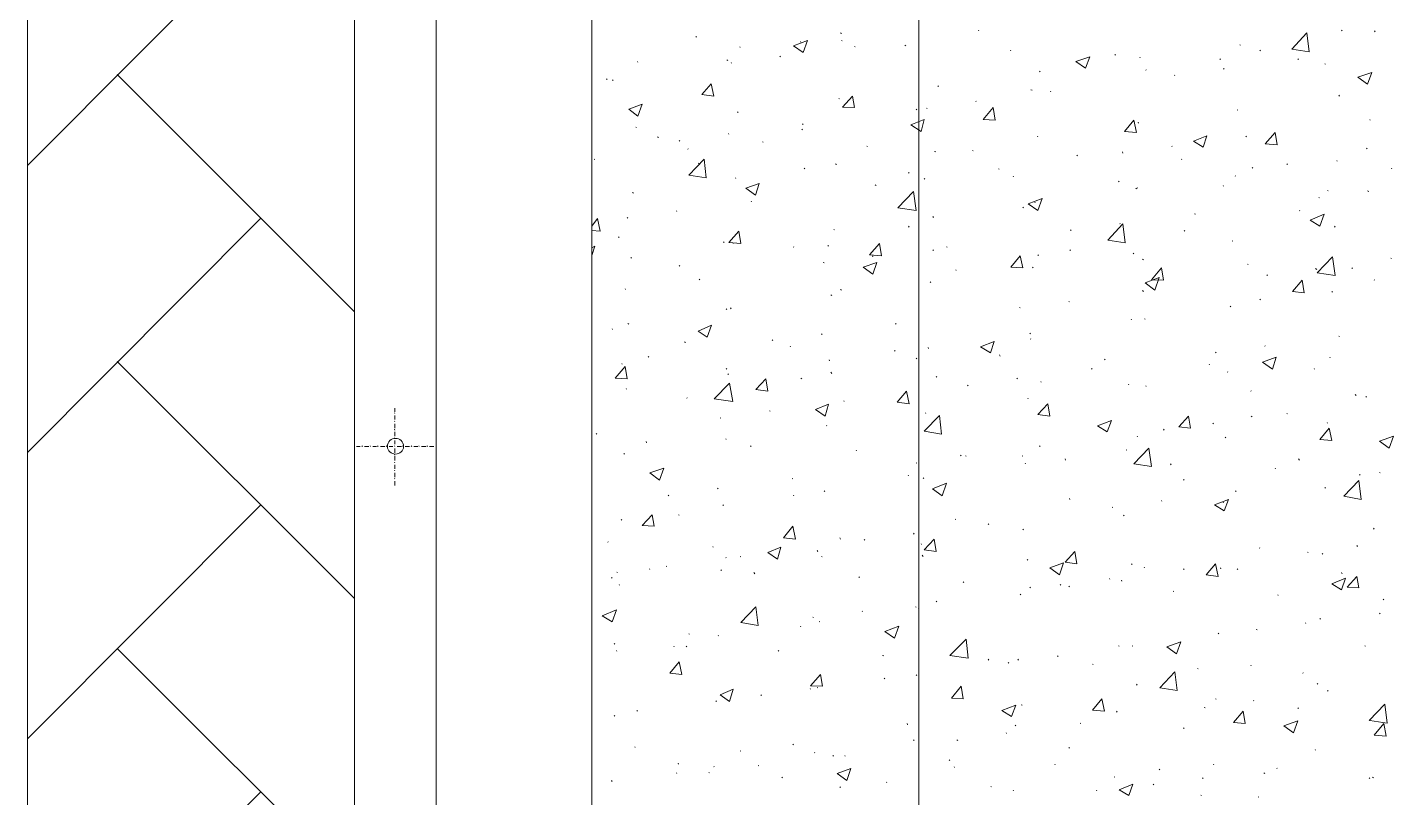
# Model space of a CAD drawing. Header units: millimetres. Extents: x 2928 to 3112, y 1220 to 1280.
# Drawn here: x 2939.241 to 2943.466, y 1253.291 to 1255.662 of the extents above; entities that cross this region are included whole.
import ezdxf

# ---------------------------------------------------------------- set-up
doc = ezdxf.new("R2010")
doc.units = ezdxf.units.MM

msp = doc.modelspace()

# ---------------------------------------------------------------- linework, layer by layer
at = {"color": 7, "linetype": 'Continuous', "lineweight": 5, "true_color": 0x000007}
msp.add_lwpolyline([(2939.24129, 1264.04895), (2939.24129, 1239.30359), (2939.24129, 1239.30359)], dxfattribs=at)
at = {"color": 252, "linetype": 'Continuous', "lineweight": 13, "true_color": 0x989898}
msp.add_lwpolyline([(2982.2769, 1240.06027), (2940.24797, 1240.06027), (2940.24797, 1263.2906), (2982.2769, 1263.2906)], close=True, dxfattribs=at)
at = {"color": 7, "linetype": 'Continuous', "lineweight": 20, "true_color": 0x000007}
msp.add_lwpolyline([(2954.85818, 1263.03893), (2954.85818, 1263.2906), (2940.24797, 1263.2906), (2940.24797, 1240.06027), (2954.82318, 1240.06027), (2954.82318, 1240.31361), (2940.49964, 1240.31361), (2940.49964, 1263.03893)], close=True, dxfattribs=at)
at = {"color": 253, "linetype": 'Continuous', "lineweight": 5, "true_color": 0x9a9a9a}
for points in [[(2940.97965, 1262.56226), (2981.54689, 1262.56226), (2981.54689, 1240.79028), (2940.97965, 1240.79028)], [(2941.98633, 1261.55224), (2980.53854, 1261.55224), (2980.53854, 1241.8003), (2941.98633, 1241.8003)]]:
    msp.add_lwpolyline(points, close=True, dxfattribs=at)
at = {"color": 9, "linetype": 'Continuous', "lineweight": 13, "true_color": 0xbababa}
for points in [[(2939.24129, 1255.23715), (2939.95963, 1255.95883), (2939.95963, 1255.95883)], [(2940.24797, 1254.78715), (2939.51796, 1255.51716), (2939.51796, 1255.51716)], [(2939.24129, 1254.35381), (2939.95963, 1255.07549), (2939.95963, 1255.07549)], [(2940.24797, 1253.9038), (2939.51796, 1254.63381), (2939.51796, 1254.63381)], [(2939.24129, 1253.47213), (2939.95963, 1254.19214), (2939.95963, 1254.19214)], [(2940.24797, 1253.02046), (2939.51796, 1253.75047), (2939.51796, 1253.75047)], [(2939.24129, 1252.58878), (2939.95963, 1253.30879), (2939.95963, 1253.30879)]]:
    msp.add_lwpolyline(points, dxfattribs=at)
at = {"color": 92, "linetype": 'Continuous', "lineweight": 13, "true_color": 0x00b800}
for points in [[(2942.17133, 1255.65216), (2942.16966, 1255.65383), (2942.16966, 1255.65383)], [(2943.28968, 1255.65216), (2943.28801, 1255.65383), (2943.28801, 1255.65383)], [(2943.39135, 1255.64883), (2943.38968, 1255.65216), (2943.38968, 1255.65216)], [(2941.30132, 1255.63216), (2941.29965, 1255.63383), (2941.29965, 1255.63383)], [(2941.59965, 1255.60549), (2941.64299, 1255.62216), (2941.64299, 1255.62216)], [(2941.59965, 1255.60549), (2941.62966, 1255.58549), (2941.62966, 1255.58549)], [(2941.62299, 1255.61716), (2941.62132, 1255.61883), (2941.62132, 1255.61883)], [(2941.62966, 1255.58549), (2941.64299, 1255.62216), (2941.64299, 1255.62216)], [(2941.74799, 1255.64383), (2941.74466, 1255.64549), (2941.74466, 1255.64549)], [(2941.74966, 1255.62049), (2941.74799, 1255.62216), (2941.74799, 1255.62216)], [(2941.78966, 1255.60216), (2941.78799, 1255.60383), (2941.78799, 1255.60383)], [(2941.94633, 1255.60549), (2941.94299, 1255.60716), (2941.94299, 1255.60716)], [(2942.97634, 1255.60716), (2942.97467, 1255.60883), (2942.97467, 1255.60883)], [(2943.13468, 1255.59549), (2943.18134, 1255.64549), (2943.18134, 1255.64549)], [(2943.18801, 1255.58716), (2943.18134, 1255.64549), (2943.18134, 1255.64549)], [(2941.39799, 1255.56049), (2941.39465, 1255.56216), (2941.39465, 1255.56216)], [(2941.43632, 1255.60049), (2941.43465, 1255.60216), (2941.43465, 1255.60216)], [(2941.55965, 1255.57216), (2941.55799, 1255.57383), (2941.55799, 1255.57383)], [(2942.26966, 1255.59049), (2942.268, 1255.59216), (2942.268, 1255.59216)], [(2942.46967, 1255.55716), (2942.513, 1255.57216), (2942.513, 1255.57216)], [(2942.49967, 1255.53716), (2942.513, 1255.57216), (2942.513, 1255.57216)], [(2942.59134, 1255.57716), (2942.58967, 1255.57883), (2942.58967, 1255.57883)], [(2942.668, 1255.56883), (2942.66634, 1255.57049), (2942.66634, 1255.57049)], [(2942.91467, 1255.56383), (2942.91301, 1255.56549), (2942.91301, 1255.56549)], [(2943.03801, 1255.59049), (2943.03634, 1255.59216), (2943.03634, 1255.59216)], [(2943.13468, 1255.59549), (2943.18801, 1255.58716), (2943.18801, 1255.58716)], [(2943.15468, 1255.56383), (2943.15301, 1255.56549), (2943.15301, 1255.56549)], [(2941.12131, 1255.55549), (2941.11965, 1255.55716), (2941.11965, 1255.55716)], [(2941.40965, 1255.55216), (2941.40799, 1255.55383), (2941.40799, 1255.55383)], [(2942.35967, 1255.52549), (2942.358, 1255.52716), (2942.358, 1255.52716)], [(2942.46967, 1255.55716), (2942.49967, 1255.53716), (2942.49967, 1255.53716)], [(2942.68634, 1255.53049), (2942.68467, 1255.53216), (2942.68467, 1255.53216)], [(2942.92634, 1255.53383), (2942.92467, 1255.53549), (2942.92467, 1255.53549)], [(2943.23801, 1255.54883), (2943.23634, 1255.55049), (2943.23634, 1255.55049)], [(2943.33801, 1255.50882), (2943.38135, 1255.52382), (2943.38135, 1255.52382)], [(2943.36801, 1255.48716), (2943.38135, 1255.52382), (2943.38135, 1255.52382)], [(2941.02631, 1255.50216), (2941.02465, 1255.50382), (2941.02465, 1255.50382)], [(2941.04465, 1255.49882), (2941.04298, 1255.50049), (2941.04298, 1255.50049)], [(2941.31798, 1255.45549), (2941.34632, 1255.48882), (2941.34632, 1255.48882)], [(2941.35465, 1255.45049), (2941.34632, 1255.48882), (2941.34632, 1255.48882)], [(2942.04633, 1255.48049), (2942.04466, 1255.48216), (2942.04466, 1255.48216)], [(2942.77467, 1255.51382), (2942.773, 1255.51549), (2942.773, 1255.51549)], [(2943.33801, 1255.50882), (2943.36801, 1255.48716), (2943.36801, 1255.48716)], [(2941.31798, 1255.45549), (2941.35465, 1255.45049), (2941.35465, 1255.45049)], [(2941.74132, 1255.44216), (2941.73966, 1255.44382), (2941.73966, 1255.44382)], [(2941.75132, 1255.41716), (2941.78132, 1255.45049), (2941.78132, 1255.45049)], [(2941.78799, 1255.41549), (2941.78132, 1255.45049), (2941.78132, 1255.45049)], [(2942.163, 1255.43382), (2942.16133, 1255.43549), (2942.16133, 1255.43549)], [(2942.33467, 1255.46882), (2942.33133, 1255.47049), (2942.33133, 1255.47049)], [(2942.393, 1255.46382), (2942.39133, 1255.46549), (2942.39133, 1255.46549)], [(2943.28135, 1255.45049), (2943.27968, 1255.45382), (2943.27968, 1255.45382)], [(2941.09298, 1255.41049), (2941.13465, 1255.42549), (2941.13465, 1255.42549)], [(2941.09298, 1255.41049), (2941.12131, 1255.38882), (2941.12131, 1255.38882)], [(2941.12131, 1255.38882), (2941.13465, 1255.42549), (2941.13465, 1255.42549)], [(2941.42965, 1255.40049), (2941.42799, 1255.40216), (2941.42799, 1255.40216)], [(2941.75132, 1255.41716), (2941.78799, 1255.41549), (2941.78799, 1255.41549)], [(2941.97966, 1255.40882), (2941.97799, 1255.41049), (2941.97799, 1255.41049)], [(2942.01133, 1255.41216), (2942.00966, 1255.41382), (2942.00966, 1255.41382)], [(2942.18466, 1255.37882), (2942.21466, 1255.41549), (2942.21466, 1255.41549)], [(2942.22133, 1255.37716), (2942.21466, 1255.41549), (2942.21466, 1255.41549)], [(2942.96801, 1255.40716), (2942.96634, 1255.40882), (2942.96634, 1255.40882)], [(2941.11631, 1255.35382), (2941.11465, 1255.35549), (2941.11465, 1255.35549)], [(2941.62966, 1255.36382), (2941.62799, 1255.36549), (2941.62799, 1255.36549)], [(2941.96133, 1255.36216), (2942.00299, 1255.37882), (2942.00299, 1255.37882)], [(2941.96133, 1255.36216), (2941.99299, 1255.34216), (2941.99299, 1255.34216)], [(2941.99299, 1255.34216), (2942.00299, 1255.37882), (2942.00299, 1255.37882)], [(2942.18466, 1255.37882), (2942.22133, 1255.37716), (2942.22133, 1255.37716)], [(2942.61967, 1255.34216), (2942.648, 1255.37716), (2942.648, 1255.37716)], [(2942.65634, 1255.33882), (2942.648, 1255.37716), (2942.648, 1255.37716)], [(2942.663, 1255.36716), (2942.66134, 1255.37049), (2942.66134, 1255.37049)], [(2943.37635, 1255.37716), (2943.37468, 1255.37882), (2943.37468, 1255.37882)], [(2941.18465, 1255.32382), (2941.18132, 1255.32549), (2941.18132, 1255.32549)], [(2941.24965, 1255.31216), (2941.24798, 1255.31382), (2941.24798, 1255.31382)], [(2941.40132, 1255.33382), (2941.39965, 1255.33549), (2941.39965, 1255.33549)], [(2941.50632, 1255.30882), (2941.50465, 1255.31049), (2941.50465, 1255.31049)], [(2941.62799, 1255.34716), (2941.62632, 1255.34882), (2941.62632, 1255.34882)], [(2942.353, 1255.32549), (2942.35133, 1255.32716), (2942.35133, 1255.32716)], [(2942.61967, 1255.34216), (2942.65634, 1255.33882), (2942.65634, 1255.33882)], [(2942.83134, 1255.31216), (2942.87301, 1255.32882), (2942.87301, 1255.32882)], [(2942.83134, 1255.31216), (2942.86134, 1255.29382), (2942.86134, 1255.29382)], [(2942.86134, 1255.29382), (2942.87301, 1255.32882), (2942.87301, 1255.32882)], [(2942.99467, 1255.32549), (2942.99301, 1255.32716), (2942.99301, 1255.32716)], [(2943.05301, 1255.30382), (2943.08301, 1255.33882), (2943.08301, 1255.33882)], [(2943.08968, 1255.30049), (2943.08301, 1255.33882), (2943.08301, 1255.33882)], [(2941.27632, 1255.28715), (2941.27465, 1255.28882), (2941.27465, 1255.28882)], [(2941.82799, 1255.29549), (2941.82632, 1255.29716), (2941.82632, 1255.29716)], [(2942.03799, 1255.27882), (2942.03466, 1255.28049), (2942.03466, 1255.28049)], [(2942.153, 1255.28215), (2942.15133, 1255.28382), (2942.15133, 1255.28382)], [(2942.47467, 1255.26715), (2942.473, 1255.26882), (2942.473, 1255.26882)], [(2942.61467, 1255.27549), (2942.613, 1255.27882), (2942.613, 1255.27882)], [(2942.76634, 1255.29549), (2942.76467, 1255.29716), (2942.76467, 1255.29716)], [(2943.05301, 1255.30382), (2943.08968, 1255.30049), (2943.08968, 1255.30049)], [(2943.36635, 1255.28882), (2943.36468, 1255.29049), (2943.36468, 1255.29049)], [(2940.98798, 1255.25549), (2940.98631, 1255.25715), (2940.98631, 1255.25715)], [(2941.27798, 1255.20715), (2941.32465, 1255.25715), (2941.32465, 1255.25715)], [(2941.30965, 1255.24215), (2941.30798, 1255.24382), (2941.30798, 1255.24382)], [(2941.33132, 1255.19882), (2941.32465, 1255.25715), (2941.32465, 1255.25715)], [(2941.63466, 1255.22715), (2941.63299, 1255.22882), (2941.63299, 1255.22882)], [(2941.73299, 1255.24049), (2941.72966, 1255.24215), (2941.72966, 1255.24215)], [(2942.233, 1255.22549), (2942.23133, 1255.22715), (2942.23133, 1255.22715)], [(2942.79634, 1255.25549), (2942.79467, 1255.25715), (2942.79467, 1255.25715)], [(2943.01467, 1255.22882), (2943.01301, 1255.23049), (2943.01301, 1255.23049)], [(2943.12134, 1255.24049), (2943.11968, 1255.24215), (2943.11968, 1255.24215)], [(2943.27468, 1255.25049), (2943.27301, 1255.25215), (2943.27301, 1255.25215)], [(2943.44301, 1255.22715), (2943.44135, 1255.22882), (2943.44135, 1255.22882)], [(2941.27798, 1255.20715), (2941.33132, 1255.19882), (2941.33132, 1255.19882)], [(2941.42299, 1255.19715), (2941.42132, 1255.19882), (2941.42132, 1255.19882)], [(2941.45299, 1255.16715), (2941.49465, 1255.18215), (2941.49465, 1255.18215)], [(2941.48299, 1255.14549), (2941.49465, 1255.18215), (2941.49465, 1255.18215)], [(2941.95633, 1255.21382), (2941.95466, 1255.21549), (2941.95466, 1255.21549)], [(2942.00466, 1255.19549), (2942.00299, 1255.19715), (2942.00299, 1255.19715)], [(2942.278, 1255.20215), (2942.27633, 1255.20382), (2942.27633, 1255.20382)], [(2942.603, 1255.18715), (2942.60134, 1255.18882), (2942.60134, 1255.18882)], [(2942.96134, 1255.20382), (2942.95967, 1255.20549), (2942.95967, 1255.20549)], [(2941.10798, 1255.15215), (2941.10465, 1255.15382), (2941.10465, 1255.15382)], [(2941.45299, 1255.16715), (2941.48299, 1255.14549), (2941.48299, 1255.14549)], [(2941.85466, 1255.17549), (2941.85132, 1255.17715), (2941.85132, 1255.17715)], [(2941.92133, 1255.10715), (2941.96966, 1255.15715), (2941.96966, 1255.15715)], [(2941.97799, 1255.09882), (2941.96966, 1255.15715), (2941.96966, 1255.15715)], [(2942.65634, 1255.16549), (2942.65467, 1255.16715), (2942.65467, 1255.16715)], [(2942.65967, 1255.16715), (2942.658, 1255.16882), (2942.658, 1255.16882)], [(2942.92467, 1255.17382), (2942.92301, 1255.17549), (2942.92301, 1255.17549)], [(2943.21968, 1255.13715), (2943.21801, 1255.13882), (2943.21801, 1255.13882)], [(2943.24634, 1255.15882), (2943.24468, 1255.16049), (2943.24468, 1255.16049)], [(2943.37135, 1255.15715), (2943.36801, 1255.15882), (2943.36801, 1255.15882)], [(2941.24132, 1255.09549), (2941.23965, 1255.09715), (2941.23965, 1255.09715)], [(2941.47132, 1255.12549), (2941.46965, 1255.12715), (2941.46965, 1255.12715)], [(2941.92133, 1255.10715), (2941.97799, 1255.09882), (2941.97799, 1255.09882)], [(2942.308, 1255.10715), (2942.30633, 1255.10882), (2942.30633, 1255.10882)], [(2942.323, 1255.11882), (2942.36633, 1255.13549), (2942.36633, 1255.13549)], [(2942.323, 1255.11882), (2942.353, 1255.09882), (2942.353, 1255.09882)], [(2942.34467, 1255.12215), (2942.343, 1255.12382), (2942.343, 1255.12382)], [(2942.353, 1255.09882), (2942.36633, 1255.13549), (2942.36633, 1255.13549)], [(2943.15968, 1255.09715), (2943.15801, 1255.09882), (2943.15801, 1255.09882)], [(2940.97965, 1255.05048), (2940.99631, 1255.07382), (2940.99631, 1255.07382)], [(2941.00465, 1255.03548), (2940.99631, 1255.07382), (2940.99631, 1255.07382)], [(2941.08965, 1255.07549), (2941.08798, 1255.07715), (2941.08798, 1255.07715)], [(2942.03133, 1255.07715), (2942.02966, 1255.08049), (2942.02966, 1255.08049)], [(2942.568, 1255.00715), (2942.61467, 1255.05715), (2942.61467, 1255.05715)], [(2942.60634, 1255.05715), (2942.60467, 1255.05882), (2942.60467, 1255.05882)], [(2942.62134, 1254.99882), (2942.61467, 1255.05715), (2942.61467, 1255.05715)], [(2942.83801, 1255.08715), (2942.83467, 1255.08882), (2942.83467, 1255.08882)], [(2943.19134, 1255.06882), (2943.23468, 1255.08715), (2943.23468, 1255.08715)], [(2943.19134, 1255.06882), (2943.22134, 1255.05048), (2943.22134, 1255.05048)], [(2943.22134, 1255.05048), (2943.23468, 1255.08715), (2943.23468, 1255.08715)], [(2940.97965, 1255.03715), (2941.00465, 1255.03548), (2941.00465, 1255.03548)], [(2941.06298, 1255.01548), (2941.06131, 1255.01715), (2941.06131, 1255.01715)], [(2941.40132, 1255.00048), (2941.43132, 1255.03548), (2941.43132, 1255.03548)], [(2941.43799, 1254.99715), (2941.43132, 1255.03548), (2941.43132, 1255.03548)], [(2941.72632, 1255.03882), (2941.72466, 1255.04048), (2941.72466, 1255.04048)], [(2941.95633, 1255.04715), (2941.95466, 1255.05048), (2941.95466, 1255.05048)], [(2942.45467, 1255.03715), (2942.453, 1255.03882), (2942.453, 1255.03882)], [(2942.80467, 1255.03548), (2942.80301, 1255.03715), (2942.80301, 1255.03715)], [(2943.26801, 1255.04715), (2943.26635, 1255.05048), (2943.26635, 1255.05048)], [(2940.97965, 1254.98382), (2940.98798, 1254.98882), (2940.98798, 1254.98882)], [(2940.97965, 1254.96048), (2940.98798, 1254.98882), (2940.98798, 1254.98882)], [(2941.38632, 1255.00048), (2941.38465, 1255.00215), (2941.38465, 1255.00215)], [(2941.40132, 1255.00048), (2941.43799, 1254.99715), (2941.43799, 1254.99715)], [(2941.41465, 1254.99715), (2941.41299, 1254.99882), (2941.41299, 1254.99882)], [(2941.60132, 1254.98548), (2941.59965, 1254.98715), (2941.59965, 1254.98715)], [(2941.70799, 1254.98882), (2941.70632, 1254.99048), (2941.70632, 1254.99048)], [(2941.83466, 1254.96215), (2941.86466, 1254.99715), (2941.86466, 1254.99715)], [(2941.87133, 1254.95882), (2941.86466, 1254.99715), (2941.86466, 1254.99715)], [(2942.03133, 1254.97548), (2942.02966, 1254.97715), (2942.02966, 1254.97715)], [(2942.07299, 1254.98548), (2942.07133, 1254.98715), (2942.07133, 1254.98715)], [(2942.453, 1254.97548), (2942.45133, 1254.97715), (2942.45133, 1254.97715)], [(2942.568, 1255.00715), (2942.62134, 1254.99882), (2942.62134, 1254.99882)], [(2942.95301, 1255.00382), (2942.95134, 1255.00548), (2942.95134, 1255.00548)], [(2941.10131, 1254.95215), (2941.09965, 1254.95382), (2941.09965, 1254.95382)], [(2941.24965, 1254.92715), (2941.24798, 1254.92882), (2941.24798, 1254.92882)], [(2941.69466, 1254.93715), (2941.69132, 1254.93882), (2941.69132, 1254.93882)], [(2941.81466, 1254.92382), (2941.85632, 1254.93882), (2941.85632, 1254.93882)], [(2941.83466, 1254.96215), (2941.87133, 1254.95882), (2941.87133, 1254.95882)], [(2941.84466, 1254.95548), (2941.84299, 1254.95882), (2941.84299, 1254.95882)], [(2941.84466, 1254.90215), (2941.85632, 1254.93882), (2941.85632, 1254.93882)], [(2942.26966, 1254.92382), (2942.298, 1254.95882), (2942.298, 1254.95882)], [(2942.30633, 1254.92215), (2942.298, 1254.95882), (2942.298, 1254.95882)], [(2942.35467, 1254.96048), (2942.353, 1254.96215), (2942.353, 1254.96215)], [(2942.648, 1254.96548), (2942.64634, 1254.96715), (2942.64634, 1254.96715)], [(2942.678, 1254.94715), (2942.67467, 1254.94882), (2942.67467, 1254.94882)], [(2942.99967, 1254.93215), (2942.99801, 1254.93382), (2942.99801, 1254.93382)], [(2943.21301, 1254.90715), (2943.25968, 1254.95548), (2943.25968, 1254.95548)], [(2943.26801, 1254.89882), (2943.25968, 1254.95548), (2943.25968, 1254.95548)], [(2943.44135, 1254.95048), (2943.43968, 1254.95215), (2943.43968, 1254.95215)], [(2941.31132, 1254.88548), (2941.30965, 1254.88715), (2941.30965, 1254.88715)], [(2941.81466, 1254.92382), (2941.84466, 1254.90215), (2941.84466, 1254.90215)], [(2942.10133, 1254.91382), (2942.09966, 1254.91548), (2942.09966, 1254.91548)], [(2942.26966, 1254.92382), (2942.30633, 1254.92215), (2942.30633, 1254.92215)], [(2942.338, 1254.92215), (2942.33633, 1254.92382), (2942.33633, 1254.92382)], [(2942.683, 1254.87548), (2942.72634, 1254.89215), (2942.72634, 1254.89215)], [(2942.703, 1254.88548), (2942.733, 1254.92215), (2942.733, 1254.92215)], [(2942.703, 1254.88548), (2942.73967, 1254.88382), (2942.73967, 1254.88382)], [(2942.713, 1254.85382), (2942.72634, 1254.89215), (2942.72634, 1254.89215)], [(2942.73967, 1254.88382), (2942.733, 1254.92215), (2942.733, 1254.92215)], [(2943.05968, 1254.89882), (2943.05801, 1254.90048), (2943.05801, 1254.90048)], [(2943.21134, 1254.91715), (2943.20801, 1254.92048), (2943.20801, 1254.92048)], [(2943.21301, 1254.90715), (2943.26801, 1254.89882), (2943.26801, 1254.89882)], [(2943.32135, 1254.92048), (2943.31968, 1254.92215), (2943.31968, 1254.92215)], [(2943.38968, 1254.88382), (2943.38801, 1254.88548), (2943.38801, 1254.88548)], [(2941.08298, 1254.85548), (2941.08131, 1254.85715), (2941.08131, 1254.85715)], [(2941.74799, 1254.85382), (2941.74466, 1254.85548), (2941.74466, 1254.85548)], [(2942.02299, 1254.87715), (2942.02133, 1254.87882), (2942.02133, 1254.87882)], [(2942.678, 1254.84882), (2942.67467, 1254.85215), (2942.67467, 1254.85215)], [(2942.683, 1254.87548), (2942.713, 1254.85382), (2942.713, 1254.85382)], [(2943.13634, 1254.84882), (2943.16634, 1254.88382), (2943.16634, 1254.88382)], [(2943.13634, 1254.84882), (2943.17301, 1254.84548), (2943.17301, 1254.84548)], [(2943.17301, 1254.84548), (2943.16634, 1254.88382), (2943.16634, 1254.88382)], [(2943.25968, 1254.84715), (2943.25801, 1254.84882), (2943.25801, 1254.84882)], [(2941.71799, 1254.83715), (2941.71466, 1254.83882), (2941.71466, 1254.83882)], [(2942.44967, 1254.81715), (2942.448, 1254.81881), (2942.448, 1254.81881)], [(2942.94634, 1254.80215), (2942.94467, 1254.80381), (2942.94467, 1254.80381)], [(2943.03801, 1254.82381), (2943.03634, 1254.82548), (2943.03634, 1254.82548)], [(2941.39465, 1254.79381), (2941.39298, 1254.79548), (2941.39298, 1254.79548)], [(2941.40799, 1254.79548), (2941.40632, 1254.79881), (2941.40632, 1254.79881)], [(2942.298, 1254.79881), (2942.29633, 1254.80048), (2942.29633, 1254.80048)], [(2942.64134, 1254.76215), (2942.63967, 1254.76381), (2942.63967, 1254.76381)], [(2942.683, 1254.76381), (2942.68134, 1254.76548), (2942.68134, 1254.76548)], [(2941.04298, 1254.73215), (2941.04131, 1254.73381), (2941.04131, 1254.73381)], [(2941.09298, 1254.74881), (2941.08965, 1254.75048), (2941.08965, 1254.75048)], [(2941.30632, 1254.72715), (2941.34798, 1254.74548), (2941.34798, 1254.74548)], [(2941.30632, 1254.72715), (2941.33465, 1254.70881), (2941.33465, 1254.70881)], [(2941.33465, 1254.70881), (2941.34798, 1254.74548), (2941.34798, 1254.74548)], [(2941.68799, 1254.71715), (2941.68632, 1254.71881), (2941.68632, 1254.71881)], [(2941.91633, 1254.74881), (2941.91466, 1254.75048), (2941.91466, 1254.75048)], [(2942.32967, 1254.71881), (2942.328, 1254.72048), (2942.328, 1254.72048)], [(2941.26798, 1254.69215), (2941.26465, 1254.69381), (2941.26465, 1254.69381)], [(2941.53632, 1254.69881), (2941.53465, 1254.70048), (2941.53465, 1254.70048)], [(2941.59132, 1254.67881), (2941.58965, 1254.68048), (2941.58965, 1254.68048)], [(2942.01633, 1254.67381), (2942.01466, 1254.67715), (2942.01466, 1254.67715)], [(2942.17633, 1254.67881), (2942.218, 1254.69548), (2942.218, 1254.69548)], [(2942.17633, 1254.67881), (2942.20633, 1254.66048), (2942.20633, 1254.66048)], [(2942.20633, 1254.66048), (2942.218, 1254.69548), (2942.218, 1254.69548)], [(2942.33133, 1254.70215), (2942.32967, 1254.70381), (2942.32967, 1254.70381)], [(2943.05301, 1254.68048), (2943.05134, 1254.68215), (2943.05134, 1254.68215)], [(2943.28135, 1254.71048), (2943.27968, 1254.71215), (2943.27968, 1254.71215)], [(2941.15465, 1254.64715), (2941.15298, 1254.64881), (2941.15298, 1254.64881)], [(2941.71132, 1254.63548), (2941.70966, 1254.63881), (2941.70966, 1254.63881)], [(2941.91299, 1254.66548), (2941.91133, 1254.66715), (2941.91133, 1254.66715)], [(2941.97966, 1254.64215), (2941.97799, 1254.64381), (2941.97799, 1254.64381)], [(2942.23633, 1254.65048), (2942.23466, 1254.65381), (2942.23466, 1254.65381)], [(2942.55967, 1254.63881), (2942.558, 1254.64048), (2942.558, 1254.64048)], [(2942.90134, 1254.66048), (2942.89967, 1254.66215), (2942.89967, 1254.66215)], [(2943.04468, 1254.63215), (2943.08634, 1254.64715), (2943.08634, 1254.64715)], [(2943.04468, 1254.63215), (2943.07468, 1254.61048), (2943.07468, 1254.61048)], [(2943.07468, 1254.61048), (2943.08634, 1254.64715), (2943.08634, 1254.64715)], [(2943.25301, 1254.64548), (2943.25134, 1254.64715), (2943.25134, 1254.64715)], [(2941.05131, 1254.58214), (2941.08131, 1254.61881), (2941.08131, 1254.61881)], [(2941.07298, 1254.62548), (2941.07131, 1254.62715), (2941.07131, 1254.62715)], [(2941.08798, 1254.58048), (2941.08131, 1254.61881), (2941.08131, 1254.61881)], [(2941.39465, 1254.61048), (2941.39298, 1254.61215), (2941.39298, 1254.61215)], [(2941.39965, 1254.59381), (2941.39799, 1254.59548), (2941.39799, 1254.59548)], [(2941.71799, 1254.59715), (2941.71466, 1254.60048), (2941.71466, 1254.60048)], [(2942.51967, 1254.61048), (2942.518, 1254.61215), (2942.518, 1254.61215)], [(2942.88134, 1254.62381), (2942.87967, 1254.62548), (2942.87967, 1254.62548)], [(2942.93801, 1254.60048), (2942.93634, 1254.60215), (2942.93634, 1254.60215)], [(2943.20468, 1254.61048), (2943.20301, 1254.61215), (2943.20301, 1254.61215)], [(2941.05131, 1254.58214), (2941.08798, 1254.58048), (2941.08798, 1254.58048)], [(2941.08631, 1254.54881), (2941.08465, 1254.55048), (2941.08465, 1254.55048)], [(2941.35632, 1254.51881), (2941.40299, 1254.56714), (2941.40299, 1254.56714)], [(2941.41299, 1254.51048), (2941.40299, 1254.56714), (2941.40299, 1254.56714)], [(2941.48465, 1254.54714), (2941.51465, 1254.58048), (2941.51465, 1254.58048)], [(2941.52132, 1254.54214), (2941.51465, 1254.58048), (2941.51465, 1254.58048)], [(2941.62632, 1254.58048), (2941.62299, 1254.58214), (2941.62299, 1254.58214)], [(2942.04133, 1254.58548), (2942.03966, 1254.58714), (2942.03966, 1254.58714)], [(2942.138, 1254.55881), (2942.13633, 1254.56048), (2942.13633, 1254.56048)], [(2942.28966, 1254.58048), (2942.288, 1254.58214), (2942.288, 1254.58214)], [(2942.363, 1254.57048), (2942.36133, 1254.57214), (2942.36133, 1254.57214)], [(2942.633, 1254.56214), (2942.63134, 1254.56381), (2942.63134, 1254.56381)], [(2942.68634, 1254.55714), (2942.68467, 1254.55881), (2942.68467, 1254.55881)], [(2941.27298, 1254.52048), (2941.27132, 1254.52214), (2941.27132, 1254.52214)], [(2941.35632, 1254.51881), (2941.41299, 1254.51048), (2941.41299, 1254.51048)], [(2941.48465, 1254.54714), (2941.52132, 1254.54214), (2941.52132, 1254.54214)], [(2941.75632, 1254.51048), (2941.75466, 1254.51214), (2941.75466, 1254.51214)], [(2941.91966, 1254.50881), (2941.94799, 1254.54214), (2941.94799, 1254.54214)], [(2941.91966, 1254.50881), (2941.95633, 1254.50381), (2941.95633, 1254.50381)], [(2941.95633, 1254.50381), (2941.94799, 1254.54214), (2941.94799, 1254.54214)], [(2942.323, 1254.51881), (2942.32133, 1254.52048), (2942.32133, 1254.52048)], [(2943.00967, 1254.54214), (2943.00801, 1254.54381), (2943.00801, 1254.54381)], [(2943.33301, 1254.52881), (2943.32968, 1254.53214), (2943.32968, 1254.53214)], [(2943.36468, 1254.52381), (2943.36301, 1254.52548), (2943.36301, 1254.52548)], [(2941.52799, 1254.48048), (2941.52632, 1254.48214), (2941.52632, 1254.48214)], [(2941.66799, 1254.48548), (2941.70799, 1254.50214), (2941.70799, 1254.50214)], [(2941.66799, 1254.48548), (2941.69799, 1254.46548), (2941.69799, 1254.46548)], [(2941.69799, 1254.46548), (2941.70799, 1254.50214), (2941.70799, 1254.50214)], [(2942.00299, 1254.41881), (2942.04966, 1254.46714), (2942.04966, 1254.46714)], [(2942.00799, 1254.47381), (2942.00633, 1254.47548), (2942.00633, 1254.47548)], [(2942.05633, 1254.41048), (2942.04966, 1254.46714), (2942.04966, 1254.46714)], [(2942.353, 1254.47048), (2942.383, 1254.50381), (2942.383, 1254.50381)], [(2942.353, 1254.47048), (2942.38967, 1254.46548), (2942.38967, 1254.46548)], [(2942.38967, 1254.46548), (2942.383, 1254.50381), (2942.383, 1254.50381)], [(2942.78634, 1254.43214), (2942.81634, 1254.46548), (2942.81634, 1254.46548)], [(2942.82301, 1254.42881), (2942.81634, 1254.46548), (2942.81634, 1254.46548)], [(2943.01301, 1254.46381), (2943.00967, 1254.46548), (2943.00967, 1254.46548)], [(2943.12134, 1254.47214), (2943.11968, 1254.47381), (2943.11968, 1254.47381)], [(2941.37632, 1254.45881), (2941.37465, 1254.46048), (2941.37465, 1254.46048)], [(2941.70299, 1254.43548), (2941.70132, 1254.43714), (2941.70132, 1254.43714)], [(2942.53633, 1254.43548), (2942.57967, 1254.45214), (2942.57967, 1254.45214)], [(2942.53633, 1254.43548), (2942.56634, 1254.41714), (2942.56634, 1254.41714)], [(2942.56634, 1254.41714), (2942.57967, 1254.45214), (2942.57967, 1254.45214)], [(2942.74134, 1254.42214), (2942.73967, 1254.42548), (2942.73967, 1254.42548)], [(2942.78634, 1254.43214), (2942.82301, 1254.42881), (2942.82301, 1254.42881)], [(2942.89301, 1254.44214), (2942.89134, 1254.44381), (2942.89134, 1254.44381)], [(2943.22134, 1254.39381), (2943.24968, 1254.42881), (2943.24968, 1254.42881)], [(2943.24468, 1254.44381), (2943.24301, 1254.44548), (2943.24301, 1254.44548)], [(2943.25801, 1254.39048), (2943.24968, 1254.42881), (2943.24968, 1254.42881)], [(2940.99465, 1254.41048), (2940.99298, 1254.41214), (2940.99298, 1254.41214)], [(2941.14798, 1254.38381), (2941.14631, 1254.38714), (2941.14631, 1254.38714)], [(2941.39298, 1254.39381), (2941.39132, 1254.39548), (2941.39132, 1254.39548)], [(2942.00299, 1254.41881), (2942.05633, 1254.41048), (2942.05633, 1254.41048)], [(2942.65967, 1254.40214), (2942.658, 1254.40381), (2942.658, 1254.40381)], [(2942.93134, 1254.39881), (2942.92967, 1254.40048), (2942.92967, 1254.40048)], [(2943.22134, 1254.39381), (2943.25801, 1254.39048), (2943.25801, 1254.39048)], [(2943.40468, 1254.38881), (2943.44801, 1254.40381), (2943.44801, 1254.40381)], [(2943.40468, 1254.38881), (2943.43468, 1254.36714), (2943.43468, 1254.36714)], [(2943.43468, 1254.36714), (2943.44801, 1254.40381), (2943.44801, 1254.40381)], [(2941.07965, 1254.34881), (2941.07798, 1254.35047), (2941.07798, 1254.35047)], [(2941.46965, 1254.37214), (2941.46799, 1254.37381), (2941.46799, 1254.37381)], [(2941.79466, 1254.35881), (2941.79299, 1254.36047), (2941.79299, 1254.36047)], [(2942.11633, 1254.34381), (2942.11466, 1254.34547), (2942.11466, 1254.34547)], [(2942.13133, 1254.34214), (2942.12966, 1254.34381), (2942.12966, 1254.34381)], [(2942.30633, 1254.34214), (2942.30466, 1254.34381), (2942.30466, 1254.34381)], [(2942.35967, 1254.37214), (2942.358, 1254.37381), (2942.358, 1254.37381)], [(2942.62634, 1254.36047), (2942.62467, 1254.36214), (2942.62467, 1254.36214)], [(2942.648, 1254.31881), (2942.69467, 1254.36714), (2942.69467, 1254.36714)], [(2942.703, 1254.31047), (2942.69467, 1254.36714), (2942.69467, 1254.36714)], [(2941.15798, 1254.29047), (2941.20132, 1254.30547), (2941.20132, 1254.30547)], [(2941.18798, 1254.26881), (2941.20132, 1254.30547), (2941.20132, 1254.30547)], [(2941.97966, 1254.32047), (2941.97799, 1254.32214), (2941.97799, 1254.32214)], [(2942.31466, 1254.31881), (2942.313, 1254.32047), (2942.313, 1254.32047)], [(2942.438, 1254.33047), (2942.43633, 1254.33381), (2942.43633, 1254.33381)], [(2942.648, 1254.31881), (2942.703, 1254.31047), (2942.703, 1254.31047)], [(2942.763, 1254.31547), (2942.76134, 1254.31881), (2942.76134, 1254.31881)], [(2943.08468, 1254.30381), (2943.08301, 1254.30547), (2943.08301, 1254.30547)], [(2943.15801, 1254.33047), (2943.15468, 1254.33381), (2943.15468, 1254.33381)], [(2941.15798, 1254.29047), (2941.18798, 1254.26881), (2941.18798, 1254.26881)], [(2941.59799, 1254.27214), (2941.59632, 1254.27381), (2941.59632, 1254.27381)], [(2941.95466, 1254.28214), (2941.95299, 1254.28381), (2941.95299, 1254.28381)], [(2942.00133, 1254.27381), (2941.99966, 1254.27547), (2941.99966, 1254.27547)], [(2942.02799, 1254.24214), (2942.07133, 1254.25881), (2942.07133, 1254.25881)], [(2942.05799, 1254.22047), (2942.07133, 1254.25881), (2942.07133, 1254.25881)], [(2942.80301, 1254.26881), (2942.80134, 1254.27047), (2942.80134, 1254.27047)], [(2943.29468, 1254.21881), (2943.34135, 1254.26714), (2943.34135, 1254.26714)], [(2943.34801, 1254.20881), (2943.34135, 1254.26714), (2943.34135, 1254.26714)], [(2943.34468, 1254.28381), (2943.34301, 1254.28547), (2943.34301, 1254.28547)], [(2943.40635, 1254.29047), (2943.40468, 1254.29214), (2943.40468, 1254.29214)], [(2941.21632, 1254.22047), (2941.21465, 1254.22214), (2941.21465, 1254.22214)], [(2941.36798, 1254.24214), (2941.36632, 1254.24381), (2941.36632, 1254.24381)], [(2941.60132, 1254.22047), (2941.59965, 1254.22214), (2941.59965, 1254.22214)], [(2941.69632, 1254.23381), (2941.69466, 1254.23547), (2941.69466, 1254.23547)], [(2942.02799, 1254.24214), (2942.05799, 1254.22047), (2942.05799, 1254.22047)], [(2942.45133, 1254.20881), (2942.44967, 1254.21214), (2942.44967, 1254.21214)], [(2942.96301, 1254.23381), (2942.96134, 1254.23547), (2942.96134, 1254.23547)], [(2943.23801, 1254.24381), (2943.23634, 1254.24547), (2943.23634, 1254.24547)], [(2943.29468, 1254.21881), (2943.34801, 1254.20881), (2943.34801, 1254.20881)], [(2941.38465, 1254.19047), (2941.38298, 1254.19214), (2941.38298, 1254.19214)], [(2942.583, 1254.18381), (2942.58134, 1254.18547), (2942.58134, 1254.18547)], [(2942.73467, 1254.20381), (2942.733, 1254.20547), (2942.733, 1254.20547)], [(2942.89634, 1254.19214), (2942.93967, 1254.20881), (2942.93967, 1254.20881)], [(2942.89634, 1254.19214), (2942.92634, 1254.17381), (2942.92634, 1254.17381)], [(2942.92467, 1254.19881), (2942.92301, 1254.20047), (2942.92301, 1254.20047)], [(2942.92634, 1254.17381), (2942.93967, 1254.20881), (2942.93967, 1254.20881)], [(2941.07131, 1254.14547), (2941.06965, 1254.14714), (2941.06965, 1254.14714)], [(2941.13465, 1254.1288), (2941.16465, 1254.16214), (2941.16465, 1254.16214)], [(2941.13465, 1254.1288), (2941.17132, 1254.12714), (2941.17132, 1254.12714)], [(2941.17132, 1254.12714), (2941.16465, 1254.16214), (2941.16465, 1254.16214)], [(2941.24798, 1254.16047), (2941.24632, 1254.16214), (2941.24632, 1254.16214)], [(2941.56965, 1254.09047), (2941.59799, 1254.12714), (2941.59799, 1254.12714)], [(2941.60632, 1254.08714), (2941.59799, 1254.12714), (2941.59799, 1254.12714)], [(2942.09966, 1254.14714), (2942.098, 1254.14881), (2942.098, 1254.14881)], [(2942.20133, 1254.13214), (2942.19966, 1254.13381), (2942.19966, 1254.13381)], [(2942.618, 1254.15881), (2942.61634, 1254.16047), (2942.61634, 1254.16047)], [(2941.56965, 1254.09047), (2941.60632, 1254.08714), (2941.60632, 1254.08714)], [(2941.74466, 1254.08714), (2941.74299, 1254.09047), (2941.74299, 1254.09047)], [(2941.81966, 1254.0838), (2941.81799, 1254.08547), (2941.81799, 1254.08547)], [(2941.97133, 1254.10214), (2941.96966, 1254.10547), (2941.96966, 1254.10547)], [(2942.00299, 1254.0538), (2942.03299, 1254.08714), (2942.03299, 1254.08714)], [(2942.03966, 1254.0488), (2942.03299, 1254.08714), (2942.03299, 1254.08714)], [(2942.308, 1254.11547), (2942.30633, 1254.11714), (2942.30633, 1254.11714)], [(2943.38801, 1254.11714), (2943.38635, 1254.12047), (2943.38635, 1254.12047)], [(2941.02965, 1254.07714), (2941.02798, 1254.0788), (2941.02798, 1254.0788)], [(2941.35298, 1254.06214), (2941.35132, 1254.0638), (2941.35132, 1254.0638)], [(2941.52132, 1254.04547), (2941.56132, 1254.06214), (2941.56132, 1254.06214)], [(2941.52132, 1254.04547), (2941.55132, 1254.02547), (2941.55132, 1254.02547)], [(2941.55132, 1254.02547), (2941.56132, 1254.06214), (2941.56132, 1254.06214)], [(2941.67466, 1254.0488), (2941.67299, 1254.05214), (2941.67299, 1254.05214)], [(2941.99466, 1254.07047), (2941.99299, 1254.07214), (2941.99299, 1254.07214)], [(2942.00299, 1254.0538), (2942.03966, 1254.0488), (2942.03966, 1254.0488)], [(2942.43633, 1254.01547), (2942.46633, 1254.0488), (2942.46633, 1254.0488)], [(2942.473, 1254.01047), (2942.46633, 1254.0488), (2942.46633, 1254.0488)], [(2943.03634, 1254.0588), (2943.03468, 1254.06047), (2943.03468, 1254.06047)], [(2943.18468, 1254.04547), (2943.18301, 1254.04714), (2943.18301, 1254.04714)], [(2943.22968, 1254.04047), (2943.22801, 1254.04214), (2943.22801, 1254.04214)], [(2943.33635, 1254.0638), (2943.33468, 1254.06714), (2943.33468, 1254.06714)], [(2941.20965, 1254.00214), (2941.20798, 1254.0038), (2941.20798, 1254.0038)], [(2941.39298, 1254.0288), (2941.39132, 1254.03047), (2941.39132, 1254.03047)], [(2941.43799, 1254.03214), (2941.43632, 1254.0338), (2941.43632, 1254.0338)], [(2941.68799, 1254.03214), (2941.68632, 1254.0338), (2941.68632, 1254.0338)], [(2941.99966, 1254.0338), (2941.99633, 1254.03714), (2941.99633, 1254.03714)], [(2942.32133, 1254.02214), (2942.31966, 1254.0238), (2942.31966, 1254.0238)], [(2942.38967, 1253.9988), (2942.43133, 1254.0138), (2942.43133, 1254.0138)], [(2942.38967, 1253.9988), (2942.41967, 1253.97714), (2942.41967, 1253.97714)], [(2942.41967, 1253.97714), (2942.43133, 1254.0138), (2942.43133, 1254.0138)], [(2942.43633, 1254.01547), (2942.473, 1254.01047), (2942.473, 1254.01047)], [(2942.643, 1254.0088), (2942.64134, 1254.01047), (2942.64134, 1254.01047)], [(2942.68134, 1253.9988), (2942.67967, 1254.00047), (2942.67967, 1254.00047)], [(2942.87134, 1253.97714), (2942.89967, 1254.01047), (2942.89967, 1254.01047)], [(2942.90801, 1253.97214), (2942.89967, 1254.01047), (2942.89967, 1254.01047)], [(2942.91634, 1253.99547), (2942.91467, 1253.9988), (2942.91467, 1253.9988)], [(2941.04131, 1253.96714), (2941.03965, 1253.9688), (2941.03965, 1253.9688)], [(2941.05798, 1253.9838), (2941.05631, 1253.98547), (2941.05631, 1253.98547)], [(2941.15798, 1253.9938), (2941.15631, 1253.99547), (2941.15631, 1253.99547)], [(2941.37798, 1253.99047), (2941.37632, 1253.99214), (2941.37632, 1253.99214)], [(2941.48132, 1253.98047), (2941.47799, 1253.9838), (2941.47799, 1253.9838)], [(2941.80299, 1253.9688), (2941.80132, 1253.97047), (2941.80132, 1253.97047)], [(2942.57467, 1253.9638), (2942.573, 1253.96547), (2942.573, 1253.96547)], [(2942.61134, 1253.95714), (2942.60967, 1253.96047), (2942.60967, 1253.96047)], [(2942.80301, 1253.9938), (2942.80134, 1253.99547), (2942.80134, 1253.99547)], [(2942.87134, 1253.97714), (2942.90801, 1253.97214), (2942.90801, 1253.97214)], [(2942.96801, 1253.9938), (2942.96634, 1253.99547), (2942.96634, 1253.99547)], [(2943.25801, 1253.9488), (2943.29968, 1253.96714), (2943.29968, 1253.96714)], [(2943.28968, 1253.98047), (2943.28801, 1253.9838), (2943.28801, 1253.9838)], [(2943.28801, 1253.93047), (2943.29968, 1253.96714), (2943.29968, 1253.96714)], [(2943.30468, 1253.9388), (2943.33468, 1253.97214), (2943.33468, 1253.97214)], [(2943.34135, 1253.93714), (2943.33468, 1253.97214), (2943.33468, 1253.97214)], [(2941.06465, 1253.94547), (2941.06298, 1253.94714), (2941.06298, 1253.94714)], [(2942.12466, 1253.9538), (2942.123, 1253.95547), (2942.123, 1253.95547)], [(2942.29966, 1253.91547), (2942.298, 1253.91714), (2942.298, 1253.91714)], [(2942.32967, 1253.93714), (2942.328, 1253.9388), (2942.328, 1253.9388)], [(2942.423, 1253.94547), (2942.42133, 1253.94714), (2942.42133, 1253.94714)], [(2942.44967, 1253.94047), (2942.448, 1253.94214), (2942.448, 1253.94214)], [(2942.77134, 1253.92547), (2942.76967, 1253.92714), (2942.76967, 1253.92714)], [(2943.09301, 1253.9138), (2943.09134, 1253.91547), (2943.09134, 1253.91547)], [(2943.25801, 1253.9488), (2943.28801, 1253.93047), (2943.28801, 1253.93047)], [(2943.30468, 1253.9388), (2943.34135, 1253.93714), (2943.34135, 1253.93714)], [(2941.43799, 1253.83047), (2941.48465, 1253.8788), (2941.48465, 1253.8788)], [(2941.49132, 1253.82047), (2941.48465, 1253.8788), (2941.48465, 1253.8788)], [(2941.97799, 1253.87713), (2941.97633, 1253.8788), (2941.97633, 1253.8788)], [(2941.98633, 1253.87047), (2941.98466, 1253.87213), (2941.98466, 1253.87213)], [(2942.04133, 1253.8938), (2942.03966, 1253.89547), (2942.03966, 1253.89547)], [(2943.41801, 1253.90047), (2943.41635, 1253.90214), (2943.41635, 1253.90214)], [(2941.01131, 1253.85047), (2941.05465, 1253.8688), (2941.05465, 1253.8688)], [(2941.01131, 1253.85047), (2941.04131, 1253.83213), (2941.04131, 1253.83213)], [(2941.04131, 1253.83213), (2941.05465, 1253.8688), (2941.05465, 1253.8688)], [(2941.43799, 1253.83047), (2941.49132, 1253.82047), (2941.49132, 1253.82047)], [(2941.66132, 1253.84547), (2941.65966, 1253.84713), (2941.65966, 1253.84713)], [(2941.68132, 1253.83213), (2941.67966, 1253.8338), (2941.67966, 1253.8338)], [(2941.81299, 1253.8638), (2941.81132, 1253.86547), (2941.81132, 1253.86547)], [(2943.22301, 1253.84047), (2943.22134, 1253.84213), (2943.22134, 1253.84213)], [(2943.40635, 1253.85713), (2943.40468, 1253.8588), (2943.40468, 1253.8588)], [(2941.27965, 1253.7938), (2941.27798, 1253.79547), (2941.27798, 1253.79547)], [(2941.36965, 1253.7888), (2941.36798, 1253.79047), (2941.36798, 1253.79047)], [(2941.62299, 1253.81713), (2941.62132, 1253.8188), (2941.62132, 1253.8188)], [(2941.88133, 1253.80213), (2941.92466, 1253.8188), (2941.92466, 1253.8188)], [(2941.88133, 1253.80213), (2941.91133, 1253.78213), (2941.91133, 1253.78213)], [(2941.91133, 1253.78213), (2941.92466, 1253.8188), (2941.92466, 1253.8188)], [(2942.90967, 1253.79547), (2942.90801, 1253.79713), (2942.90801, 1253.79713)], [(2943.02801, 1253.80713), (2943.02467, 1253.8088), (2943.02467, 1253.8088)], [(2943.17801, 1253.82713), (2943.17634, 1253.8288), (2943.17634, 1253.8288)], [(2941.04965, 1253.7638), (2941.04798, 1253.76547), (2941.04798, 1253.76547)], [(2941.23298, 1253.75547), (2941.23132, 1253.75713), (2941.23132, 1253.75713)], [(2941.27132, 1253.75547), (2941.26965, 1253.75713), (2941.26965, 1253.75713)], [(2942.08133, 1253.7288), (2942.13133, 1253.7788), (2942.13133, 1253.7788)], [(2942.138, 1253.72047), (2942.13133, 1253.7788), (2942.13133, 1253.7788)], [(2942.603, 1253.75713), (2942.60134, 1253.7588), (2942.60134, 1253.7588)], [(2942.64467, 1253.75713), (2942.643, 1253.7588), (2942.643, 1253.7588)], [(2942.74967, 1253.75547), (2942.793, 1253.77047), (2942.793, 1253.77047)], [(2942.74967, 1253.75547), (2942.77967, 1253.7338), (2942.77967, 1253.7338)], [(2942.77967, 1253.7338), (2942.793, 1253.77047), (2942.793, 1253.77047)], [(2943.36135, 1253.75713), (2943.35968, 1253.7588), (2943.35968, 1253.7588)], [(2941.05631, 1253.74213), (2941.05465, 1253.7438), (2941.05465, 1253.7438)], [(2941.21965, 1253.6738), (2941.24798, 1253.7088), (2941.24798, 1253.7088)], [(2941.25632, 1253.67047), (2941.24798, 1253.7088), (2941.24798, 1253.7088)], [(2941.55465, 1253.74213), (2941.55299, 1253.7438), (2941.55299, 1253.7438)], [(2941.87799, 1253.72713), (2941.87466, 1253.7288), (2941.87466, 1253.7288)], [(2942.08133, 1253.7288), (2942.138, 1253.72047), (2942.138, 1253.72047)], [(2942.20133, 1253.7138), (2942.19966, 1253.71713), (2942.19966, 1253.71713)], [(2942.263, 1253.70547), (2942.26133, 1253.70713), (2942.26133, 1253.70713)], [(2942.293, 1253.7138), (2942.29133, 1253.71713), (2942.29133, 1253.71713)], [(2942.41467, 1253.72547), (2942.413, 1253.72713), (2942.413, 1253.72713)], [(2941.21965, 1253.6738), (2941.25632, 1253.67047), (2941.25632, 1253.67047)], [(2941.65299, 1253.63546), (2941.68299, 1253.67047), (2941.68299, 1253.67047)], [(2941.68966, 1253.6338), (2941.68299, 1253.67047), (2941.68299, 1253.67047)], [(2941.97966, 1253.66713), (2941.97799, 1253.6688), (2941.97799, 1253.6688)], [(2942.523, 1253.70047), (2942.52133, 1253.70213), (2942.52133, 1253.70213)], [(2942.728, 1253.6288), (2942.77467, 1253.6788), (2942.77467, 1253.6788)], [(2942.78134, 1253.62046), (2942.77467, 1253.6788), (2942.77467, 1253.6788)], [(2942.84634, 1253.68713), (2942.84467, 1253.6888), (2942.84467, 1253.6888)], [(2943.00967, 1253.69713), (2943.00801, 1253.6988), (2943.00801, 1253.6988)], [(2943.16968, 1253.6738), (2943.16801, 1253.67547), (2943.16801, 1253.67547)], [(2941.37465, 1253.60713), (2941.41465, 1253.62546), (2941.41465, 1253.62546)], [(2941.40299, 1253.58713), (2941.41465, 1253.62546), (2941.41465, 1253.62546)], [(2941.65299, 1253.62546), (2941.65132, 1253.62713), (2941.65132, 1253.62713)], [(2941.65299, 1253.63546), (2941.68966, 1253.6338), (2941.68966, 1253.6338)], [(2941.67466, 1253.6288), (2941.67299, 1253.63046), (2941.67299, 1253.63046)], [(2941.88133, 1253.65713), (2941.87966, 1253.6588), (2941.87966, 1253.6588)], [(2942.08633, 1253.59713), (2942.11633, 1253.6338), (2942.11633, 1253.6338)], [(2942.123, 1253.59546), (2942.11633, 1253.6338), (2942.11633, 1253.6338)], [(2942.658, 1253.63713), (2942.65634, 1253.64046), (2942.65634, 1253.64046)], [(2942.728, 1253.6288), (2942.78134, 1253.62046), (2942.78134, 1253.62046)], [(2943.21468, 1253.64046), (2943.21301, 1253.64213), (2943.21301, 1253.64213)], [(2943.24634, 1253.6188), (2943.24468, 1253.62046), (2943.24468, 1253.62046)], [(2941.36298, 1253.58713), (2941.36132, 1253.5888), (2941.36132, 1253.5888)], [(2941.37465, 1253.60713), (2941.40299, 1253.58713), (2941.40299, 1253.58713)], [(2941.50132, 1253.60546), (2941.49965, 1253.60713), (2941.49965, 1253.60713)], [(2942.08633, 1253.59713), (2942.123, 1253.59546), (2942.123, 1253.59546)], [(2942.24133, 1253.5588), (2942.28466, 1253.57546), (2942.28466, 1253.57546)], [(2942.27133, 1253.54046), (2942.28466, 1253.57546), (2942.28466, 1253.57546)], [(2942.30466, 1253.57546), (2942.30133, 1253.57713), (2942.30133, 1253.57713)], [(2942.52133, 1253.56046), (2942.54967, 1253.59546), (2942.54967, 1253.59546)], [(2942.558, 1253.55713), (2942.54967, 1253.59546), (2942.54967, 1253.59546)], [(2942.90134, 1253.5938), (2942.89967, 1253.59546), (2942.89967, 1253.59546)], [(2943.01801, 1253.5888), (2943.01634, 1253.59046), (2943.01634, 1253.59046)], [(2943.37301, 1253.5288), (2943.42135, 1253.5788), (2943.42135, 1253.5788)], [(2943.42801, 1253.52046), (2943.42135, 1253.5788), (2943.42135, 1253.5788)], [(2941.04965, 1253.54213), (2941.04798, 1253.5438), (2941.04798, 1253.5438)], [(2941.11965, 1253.55713), (2941.11798, 1253.5588), (2941.11798, 1253.5588)], [(2942.24133, 1253.5588), (2942.27133, 1253.54046), (2942.27133, 1253.54046)], [(2942.52133, 1253.56046), (2942.558, 1253.55713), (2942.558, 1253.55713)], [(2942.59634, 1253.5538), (2942.59467, 1253.55713), (2942.59467, 1253.55713)], [(2942.86801, 1253.56713), (2942.86467, 1253.5688), (2942.86467, 1253.5688)], [(2942.95467, 1253.52213), (2942.98467, 1253.55713), (2942.98467, 1253.55713)], [(2942.99134, 1253.5188), (2942.98467, 1253.55713), (2942.98467, 1253.55713)], [(2943.15468, 1253.56546), (2943.15301, 1253.56713), (2943.15301, 1253.56713)], [(2941.95133, 1253.51546), (2941.94966, 1253.5188), (2941.94966, 1253.5188)], [(2942.28466, 1253.51213), (2942.283, 1253.5138), (2942.283, 1253.5138)], [(2942.48467, 1253.5188), (2942.483, 1253.52046), (2942.483, 1253.52046)], [(2942.80301, 1253.5038), (2942.80134, 1253.50546), (2942.80134, 1253.50546)], [(2942.95467, 1253.52213), (2942.99134, 1253.5188), (2942.99134, 1253.5188)], [(2943.10968, 1253.51213), (2943.15301, 1253.52713), (2943.15301, 1253.52713)], [(2943.10968, 1253.51213), (2943.13968, 1253.49046), (2943.13968, 1253.49046)], [(2943.13968, 1253.49046), (2943.15301, 1253.52713), (2943.15301, 1253.52713)], [(2943.37468, 1253.5288), (2943.42801, 1253.52046), (2943.42801, 1253.52046)], [(2943.38801, 1253.4838), (2943.41801, 1253.5188), (2943.41801, 1253.5188)], [(2943.42468, 1253.48046), (2943.41801, 1253.5188), (2943.41801, 1253.5188)], [(2941.59965, 1253.4538), (2941.59799, 1253.45546), (2941.59799, 1253.45546)], [(2941.97133, 1253.46713), (2941.96966, 1253.4688), (2941.96966, 1253.4688)], [(2942.10633, 1253.46713), (2942.103, 1253.4688), (2942.103, 1253.4688)], [(2942.25633, 1253.4888), (2942.25466, 1253.49046), (2942.25466, 1253.49046)], [(2943.38801, 1253.4838), (2943.42468, 1253.48046), (2943.42468, 1253.48046)], [(2941.11298, 1253.44546), (2941.11131, 1253.44713), (2941.11131, 1253.44713)], [(2941.43799, 1253.4338), (2941.43632, 1253.43546), (2941.43632, 1253.43546)], [(2941.66632, 1253.42879), (2941.66466, 1253.43046), (2941.66466, 1253.43046)], [(2941.72299, 1253.41879), (2941.72132, 1253.42046), (2941.72132, 1253.42046)], [(2941.75966, 1253.41879), (2941.75799, 1253.42046), (2941.75799, 1253.42046)], [(2942.08133, 1253.40546), (2942.07966, 1253.40713), (2942.07966, 1253.40713)], [(2942.44967, 1253.4438), (2942.448, 1253.44546), (2942.448, 1253.44546)], [(2943.20801, 1253.43713), (2943.20634, 1253.4388), (2943.20634, 1253.4388)], [(2941.24132, 1253.36546), (2941.23965, 1253.36713), (2941.23965, 1253.36713)], [(2941.24632, 1253.39379), (2941.24465, 1253.39713), (2941.24465, 1253.39713)], [(2941.34132, 1253.36713), (2941.33965, 1253.36879), (2941.33965, 1253.36879)], [(2941.35632, 1253.38546), (2941.35465, 1253.38713), (2941.35465, 1253.38713)], [(2941.49299, 1253.38879), (2941.49132, 1253.39046), (2941.49132, 1253.39046)], [(2941.73466, 1253.36546), (2941.77632, 1253.38046), (2941.77632, 1253.38046)], [(2941.73466, 1253.36546), (2941.76466, 1253.34379), (2941.76466, 1253.34379)], [(2941.76466, 1253.34379), (2941.77632, 1253.38046), (2941.77632, 1253.38046)], [(2942.09633, 1253.38379), (2942.09466, 1253.38546), (2942.09466, 1253.38546)], [(2942.40633, 1253.39213), (2942.40467, 1253.39379), (2942.40467, 1253.39379)], [(2942.728, 1253.37713), (2942.72634, 1253.37879), (2942.72634, 1253.37879)], [(2942.89467, 1253.39213), (2942.89301, 1253.39379), (2942.89301, 1253.39379)], [(2943.05134, 1253.36546), (2943.04801, 1253.36713), (2943.04801, 1253.36713)], [(2943.08968, 1253.38046), (2943.08801, 1253.38213), (2943.08801, 1253.38213)], [(2941.04131, 1253.34046), (2941.03965, 1253.34379), (2941.03965, 1253.34379)], [(2941.56632, 1253.35213), (2941.56465, 1253.35379), (2941.56465, 1253.35379)], [(2941.74466, 1253.32213), (2941.74299, 1253.32379), (2941.74299, 1253.32379)], [(2941.88799, 1253.33713), (2941.88633, 1253.33879), (2941.88633, 1253.33879)], [(2942.20966, 1253.32379), (2942.208, 1253.32546), (2942.208, 1253.32546)], [(2942.58967, 1253.35379), (2942.588, 1253.35546), (2942.588, 1253.35546)], [(2942.603, 1253.31546), (2942.64467, 1253.33213), (2942.64467, 1253.33213)], [(2942.633, 1253.29713), (2942.64467, 1253.33213), (2942.64467, 1253.33213)], [(2942.70967, 1253.33046), (2942.708, 1253.33213), (2942.708, 1253.33213)], [(2942.86134, 1253.35046), (2942.85967, 1253.35213), (2942.85967, 1253.35213)], [(2943.37468, 1253.35046), (2943.37301, 1253.35213), (2943.37301, 1253.35213)], [(2943.38635, 1253.35213), (2943.38301, 1253.35379), (2943.38301, 1253.35379)], [(2942.278, 1253.31213), (2942.27633, 1253.31379), (2942.27633, 1253.31379)], [(2942.53467, 1253.31213), (2942.533, 1253.31379), (2942.533, 1253.31379)], [(2942.603, 1253.31546), (2942.633, 1253.29713), (2942.633, 1253.29713)], [(2942.85634, 1253.29713), (2942.85467, 1253.29879), (2942.85467, 1253.29879)], [(2943.03301, 1253.29213), (2943.03134, 1253.29379), (2943.03134, 1253.29379)]]:
    msp.add_lwpolyline(points, dxfattribs=at)
at = {"color": 252, "linetype": 'Continuous', "lineweight": 13, "true_color": 0x989898}
for points in [[(2940.37297, 1254.47381), (2940.3713, 1254.47548), (2940.3713, 1254.47548)], [(2940.37297, 1254.49048), (2940.37297, 1254.47881), (2940.37297, 1254.47881)], [(2940.37297, 1254.46714), (2940.37297, 1254.45548), (2940.37297, 1254.45548)], [(2940.37297, 1254.44881), (2940.3713, 1254.45048), (2940.3713, 1254.45048)], [(2940.37297, 1254.42214), (2940.3713, 1254.42548), (2940.3713, 1254.42548)], [(2940.37297, 1254.44214), (2940.37297, 1254.42881), (2940.37297, 1254.42881)], [(2940.37297, 1254.39714), (2940.3713, 1254.39881), (2940.3713, 1254.39881)], [(2940.37297, 1254.41714), (2940.37297, 1254.40381), (2940.37297, 1254.40381)], [(2940.37297, 1254.39048), (2940.37297, 1254.37881), (2940.37297, 1254.37881)], [(2940.2663, 1254.37214), (2940.25464, 1254.37214), (2940.25464, 1254.37214)], [(2940.27297, 1254.37214), (2940.2713, 1254.37381), (2940.2713, 1254.37381)], [(2940.29297, 1254.37214), (2940.27964, 1254.37214), (2940.27964, 1254.37214)], [(2940.29797, 1254.37214), (2940.2963, 1254.37381), (2940.2963, 1254.37381)], [(2940.3163, 1254.37214), (2940.30464, 1254.37214), (2940.30464, 1254.37214)], [(2940.3213, 1254.37214), (2940.31964, 1254.37381), (2940.31964, 1254.37381)], [(2940.3413, 1254.37214), (2940.32797, 1254.37214), (2940.32797, 1254.37214)], [(2940.34797, 1254.37214), (2940.3463, 1254.37381), (2940.3463, 1254.37381)], [(2940.3663, 1254.37214), (2940.35464, 1254.37214), (2940.35464, 1254.37214)], [(2940.37297, 1254.37214), (2940.3713, 1254.37381), (2940.3713, 1254.37381)], [(2940.37297, 1254.37214), (2940.3713, 1254.37381), (2940.3713, 1254.37381)], [(2940.37297, 1254.34547), (2940.3713, 1254.34714), (2940.3713, 1254.34714)], [(2940.37297, 1254.36548), (2940.37297, 1254.35214), (2940.37297, 1254.35214)], [(2940.37297, 1254.34214), (2940.37297, 1254.32881), (2940.37297, 1254.32881)], [(2940.39297, 1254.37214), (2940.37964, 1254.37214), (2940.37964, 1254.37214)], [(2940.39964, 1254.37214), (2940.3963, 1254.37381), (2940.3963, 1254.37381)], [(2940.41797, 1254.37214), (2940.40464, 1254.37214), (2940.40464, 1254.37214)], [(2940.42464, 1254.37214), (2940.42297, 1254.37381), (2940.42297, 1254.37381)], [(2940.44297, 1254.37214), (2940.4313, 1254.37214), (2940.4313, 1254.37214)], [(2940.44797, 1254.37214), (2940.4463, 1254.37381), (2940.4463, 1254.37381)], [(2940.46797, 1254.37214), (2940.45464, 1254.37214), (2940.45464, 1254.37214)], [(2940.47297, 1254.37214), (2940.47131, 1254.37381), (2940.47131, 1254.37381)], [(2940.49297, 1254.37214), (2940.47964, 1254.37214), (2940.47964, 1254.37214)], [(2940.37297, 1254.32214), (2940.3713, 1254.32381), (2940.3713, 1254.32381)], [(2940.37297, 1254.29714), (2940.3713, 1254.29881), (2940.3713, 1254.29881)], [(2940.37297, 1254.31547), (2940.37297, 1254.30381), (2940.37297, 1254.30381)], [(2940.37297, 1254.27214), (2940.3713, 1254.27381), (2940.3713, 1254.27381)], [(2940.37297, 1254.29047), (2940.37297, 1254.27714), (2940.37297, 1254.27714)], [(2940.37297, 1254.26547), (2940.37297, 1254.25214), (2940.37297, 1254.25214)]]:
    msp.add_lwpolyline(points, dxfattribs=at)
at = {"color": 7, "linetype": 'Continuous', "lineweight": 5, "true_color": 0x000007}
msp.add_open_spline([(2940.39964, 1254.37214), (2940.39964, 1254.38714), (2940.38797, 1254.39714), (2940.37464, 1254.39714), (2940.37464, 1254.39714), (2940.3613, 1254.39714), (2940.34964, 1254.38714), (2940.34964, 1254.37214), (2940.34964, 1254.37214), (2940.34964, 1254.35881), (2940.3613, 1254.34881), (2940.37464, 1254.34881), (2940.37464, 1254.34881), (2940.38797, 1254.34881), (2940.39964, 1254.35881), (2940.39964, 1254.37214)], degree=3, knots=[0, 0, 0, 0, 0.0625, 0.0625, 0.0625, 0.0625, 0.125, 0.125, 0.125, 0.125, 0.1875, 0.1875, 0.1875, 0.1875, 1, 1, 1, 1], dxfattribs=at)

doc.saveas('drawing.dxf')
